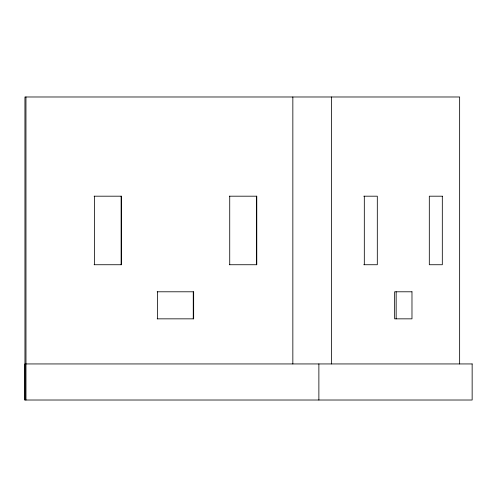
<?xml version="1.0" encoding="UTF-8"?>
<svg xmlns="http://www.w3.org/2000/svg" width="497" height="497" viewBox="0 0 497 497"><rect width="100%" height="100%" fill="white"/><g stroke="black" fill="none" stroke-linecap="round" stroke-linejoin="round"><path stroke-width="0.75" d="M94.076 196.191L121.529 196.191L121.529 264.733L94.076 264.733M229.322 196.191L256.775 196.191L256.775 264.733L229.322 264.733M363.754 196.191L377.31 196.191L377.31 264.733L363.754 264.733M157.189 291.789L193.662 291.789L193.662 318.844L157.189 318.844M459.644 363.941L459.644 96.983L24.943 96.983L24.962 400.017M396.159 291.789L396.159 318.844M364.313 196.191L364.313 264.733M331.381 96.983L331.381 363.941M318.875 363.941L318.875 400.017M292.845 96.983L292.845 363.941M256.371 196.191L256.371 264.733M229.726 196.191L229.726 264.733M193.258 291.789L193.258 318.844M157.592 291.789L157.592 318.844M121.125 196.191L121.125 264.733M94.48 196.191L94.48 264.733M25.956 96.983L25.981 400.017M442.311 196.191L429.309 196.191L429.309 264.733L442.311 264.733L442.311 196.191M411.976 291.789L394.643 291.789L394.643 318.844L411.976 318.844L411.976 291.789M472.15 363.941L24.856 363.941L24.85 400.017L472.15 400.017L472.15 363.941"/></g></svg>
